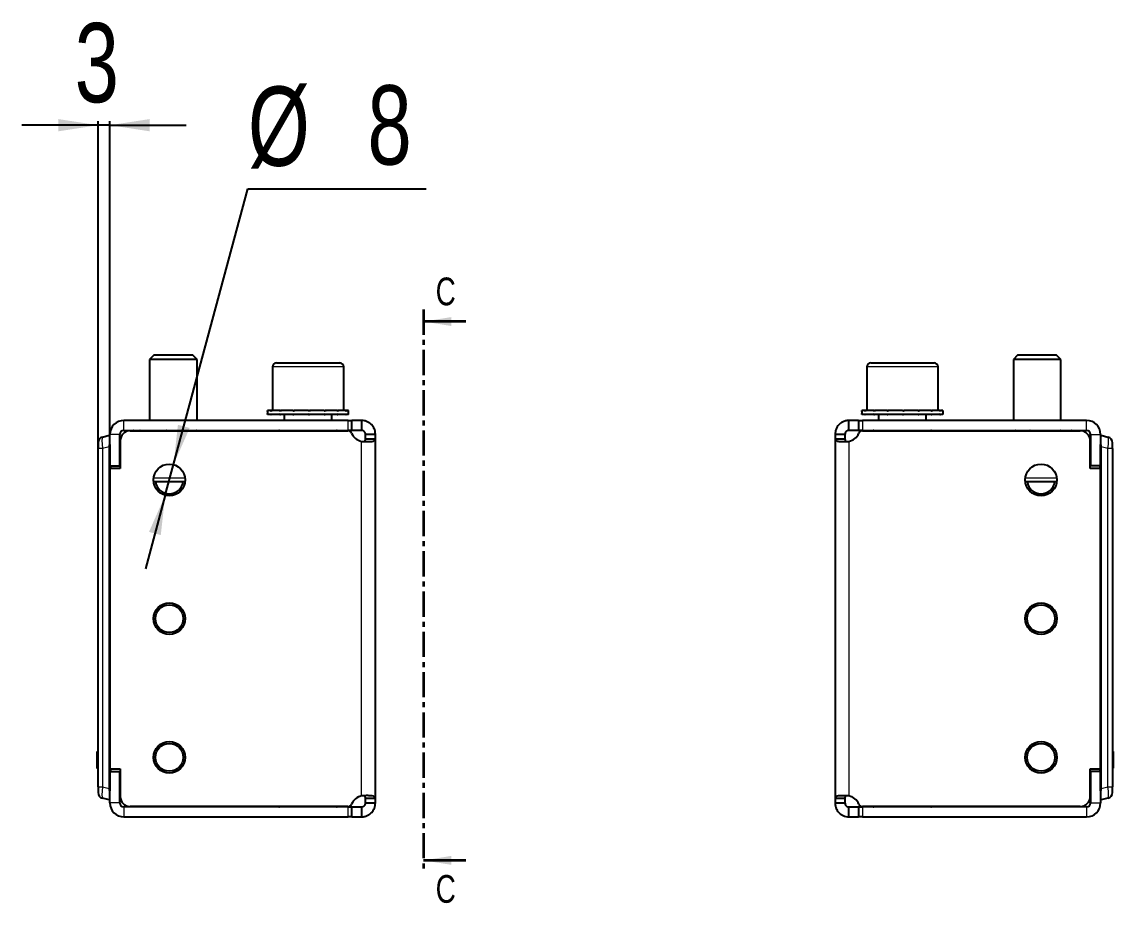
# Model space of a CAD drawing. Header units: millimetres. Extents: x -438 to 2305, y -370 to 586.
# Drawn here: x 594.3 to 869.7, y 173.2 to 395.5 of the extents above; entities that cross this region are included whole.
import ezdxf

# ---------------------------------------------------------------- set-up
doc = ezdxf.new("R2010")
doc.units = ezdxf.units.MM
doc.linetypes.add('CENTER', pattern=[10.16, 6.35, -1.27, 1.27, -1.27])
doc.layers.add('FORMAT', color=7, linetype='Continuous')
doc.styles.add('SLDTEXTSTYLE0', font='TXT', dxfattribs={"width": 0.75})
doc.dimstyles.new('SLDDIMSTYLE1', dxfattribs={"dimtxt": 20, "dimasz": 10, "dimexe": 0, "dimexo": 0.0625, "dimgap": 5, "dimtad": 2, "dimdec": 1, "dimrnd": 1e-09, "dimzin": 12, "dimdsep": 46, "dimtxsty": 'SLDTEXTSTYLE0', "dimsah": 1, "dimcen": 0.09, "dimadec": 0, "dimazin": 3, "dimtfac": 1, "dimtmove": 0, "dimatfit": 0, "dimfxl": 0, "dimfrac": 2, "dimtolj": 1, "dimtzin": 12, "dimarcsym": 0})
doc.dimstyles.new('SLDDIMSTYLE2', dxfattribs={"dimtxt": 20, "dimasz": 10, "dimexe": 0, "dimexo": 0.0625, "dimgap": 5, "dimtad": 0, "dimtih": 1, "dimtoh": 1, "dimdec": 1, "dimrnd": 1e-09, "dimzin": 12, "dimdsep": 46, "dimtxsty": 'SLDTEXTSTYLE0', "dimsah": 1, "dimcen": 0, "dimadec": 0, "dimazin": 3, "dimtfac": 1, "dimtmove": 0, "dimatfit": 3, "dimfxl": 0, "dimfrac": 2, "dimtolj": 1, "dimtzin": 12, "dimarcsym": 0})

# ---------------------------------------------------------------- blocks, each defined once
blk = doc.blocks.new('_D_4')
at = {"layer": 'FORMAT'}
for p, q in [((613.55, 369.45), (594.31, 369.45)), ((613.55, 287.86), (613.55, 370.45)), ((616.55, 369.45), (613.55, 369.45)), ((616.55, 282.86), (616.55, 370.45)), ((616.55, 369.45), (635.78, 369.45))]:
    blk.add_line(p, q, dxfattribs=at)
for points in [[(613.55, 369.45), (603.55, 370.99), (603.55, 367.91)], [(616.55, 369.45), (626.55, 367.91), (626.55, 370.99)]]:
    blk.add_solid(points, dxfattribs=at)
at = {"layer": 'FORMAT', "insert": (607.66, 395.23), "char_height": 20, "attachment_point": 1, "style": 'SLDTEXTSTYLE0'}
blk.add_mtext('3', dxfattribs=at)
blk = doc.blocks.new('_D_5')
at = {"layer": 'FORMAT'}
for p, q in [((632.59, 283.81), (651.39, 353.42)), ((651.39, 353.42), (696.33, 353.42)), ((630.5, 276.09), (632.59, 283.81)), ((630.5, 276.09), (625.49, 257.52))]:
    blk.add_line(p, q, dxfattribs=at)
for points in [[(632.59, 283.81), (636.68, 293.06), (633.71, 293.86)], [(630.5, 276.09), (626.41, 266.83), (629.38, 266.03)]]:
    blk.add_solid(points, dxfattribs=at)
at = {"layer": 'FORMAT', "char_height": 20, "attachment_point": 1, "style": 'SLDTEXTSTYLE0'}
for s, insert in [('%%c', (651.39, 379.2)), ('8', (681.55, 379.51))]:
    blk.add_mtext(s, dxfattribs=dict(at, insert=insert))

msp = doc.modelspace()

# ---------------------------------------------------------------- linework, layer by layer
at = {"color": 7, "linetype": 'CENTER', "lineweight": 35}
msp.add_line((695.69, 322.91), (695.69, 180.96), dxfattribs=at)
at = {"color": 7, "linetype": 'Continuous', "lineweight": 35}
for p, q in [((706.33, 319.91), (695.69, 319.91)), ((706.33, 183.96), (695.69, 183.96))]:
    msp.add_line(p, q, dxfattribs=at)
at = {"color": 7, "linetype": 'Continuous', "lineweight": 25}
for p, q in [((627.62, 311.45), (626.55, 310.37)), ((637.47, 311.45), (627.62, 311.45)), ((638.55, 310.37), (637.47, 311.45)), ((845.62, 311.45), (844.55, 310.37)), ((855.47, 311.45), (845.62, 311.45)), ((856.55, 310.37), (855.47, 311.45)), ((626.55, 310.37), (626.55, 294.95)), ((638.55, 310.37), (626.55, 310.37)), ((638.55, 294.95), (638.55, 310.37)), ((658.55, 309.45), (674.55, 309.45)), ((808.55, 309.45), (824.55, 309.45)), ((844.55, 310.37), (844.55, 294.95)), ((856.55, 310.37), (844.55, 310.37)), ((856.55, 294.95), (856.55, 310.37)), ((657.55, 308.45), (657.55, 297.45)), ((675.55, 297.45), (675.55, 308.45)), ((807.55, 308.45), (807.55, 297.45)), ((825.55, 297.45), (825.55, 308.45)), ((676.64, 294.95), (620.05, 294.95)), ((656.3, 297.45), (656.3, 296.45)), ((656.3, 297.45), (656.3, 297.2)), ((657.13, 297.45), (656.3, 297.45)), ((656.3, 297.45), (656.3, 297.45)), ((656.3, 296.45), (656.3, 296.7)), ((657.13, 296.45), (656.3, 296.45)), ((656.3, 296.45), (656.3, 296.45)), ((657.13, 297.45), (657.23, 297.45)), ((657.13, 296.45), (657.23, 296.45)), ((657.23, 297.45), (657.23, 297.2)), ((659.4, 297.45), (657.23, 297.45)), ((657.23, 296.45), (657.23, 296.7)), ((659.4, 296.45), (657.23, 296.45)), ((659.4, 297.45), (659.58, 297.45)), ((659.4, 296.45), (659.58, 296.45)), ((659.58, 297.45), (659.58, 297.2)), ((662.75, 297.45), (659.58, 297.45)), ((659.58, 296.45), (659.58, 296.7)), ((662.75, 296.45), (659.58, 296.45)), ((660.55, 296.45), (660.55, 294.95)), ((662.75, 297.45), (662.99, 297.45)), ((662.75, 296.45), (662.99, 296.45)), ((662.99, 297.45), (662.99, 297.2)), ((666.69, 297.45), (662.99, 297.45)), ((662.99, 296.45), (662.99, 296.7)), ((666.69, 296.45), (662.99, 296.45)), ((666.69, 297.45), (666.76, 297.45)), ((666.69, 296.45), (666.84, 296.45)), ((666.84, 296.45), (666.94, 296.45)), ((666.89, 297.45), (666.94, 297.45)), ((666.94, 297.45), (666.94, 297.2)), ((670.6, 297.45), (666.94, 297.45)), ((666.94, 296.45), (666.94, 296.7)), ((670.6, 296.45), (666.94, 296.45)), ((670.6, 297.45), (670.83, 297.45)), ((670.6, 296.45), (670.83, 296.45)), ((670.83, 297.45), (670.83, 297.2)), ((673.89, 297.45), (670.83, 297.45)), ((670.83, 296.45), (670.83, 296.7)), ((673.89, 296.45), (670.83, 296.45)), ((672.55, 294.95), (672.55, 296.45)), ((673.89, 297.45), (674.06, 297.45)), ((673.89, 296.45), (674.06, 296.45)), ((674.06, 297.45), (674.06, 297.2)), ((676.07, 297.45), (674.06, 297.45)), ((674.06, 296.45), (674.06, 296.7)), ((676.07, 296.45), (674.06, 296.45)), ((676.07, 297.45), (676.16, 297.45)), ((676.07, 296.45), (676.16, 296.45)), ((676.16, 297.45), (676.16, 297.2)), ((676.79, 297.45), (676.16, 297.45)), ((676.16, 296.45), (676.16, 296.7)), ((676.79, 296.45), (676.16, 296.45)), ((676.64, 294.95), (677.64, 294.95)), ((676.8, 296.45), (676.8, 297.45)), ((677.64, 292.45), (677.64, 294.95)), ((680.05, 294.95), (677.64, 294.95)), ((680.05, 294.95), (680.05, 292.45)), ((803.05, 292.45), (803.05, 294.95)), ((805.45, 294.95), (803.05, 294.95)), ((805.45, 294.95), (805.45, 292.45)), ((805.45, 294.95), (806.45, 294.95)), ((806.3, 297.45), (806.3, 296.45)), ((806.3, 297.45), (806.3, 297.2)), ((807.1, 297.45), (806.3, 297.45)), ((806.3, 297.45), (806.3, 297.45)), ((806.3, 296.45), (806.3, 296.7)), ((807.1, 296.45), (806.3, 296.45)), ((806.3, 296.45), (806.3, 296.45)), ((863.05, 294.95), (806.45, 294.95)), ((807.1, 297.45), (807.19, 297.45)), ((807.1, 296.45), (807.19, 296.45)), ((807.19, 297.45), (807.19, 297.2)), ((809.33, 297.45), (807.19, 297.45)), ((807.19, 296.45), (807.19, 296.7)), ((809.33, 296.45), (807.19, 296.45)), ((809.33, 297.45), (809.51, 297.45)), ((809.33, 296.45), (809.51, 296.45)), ((809.51, 297.45), (809.51, 297.2)), ((812.67, 297.45), (809.51, 297.45)), ((809.51, 296.45), (809.51, 296.7)), ((812.67, 296.45), (809.51, 296.45)), ((810.55, 296.45), (810.55, 294.95)), ((812.67, 297.45), (812.9, 297.45)), ((812.67, 296.45), (812.9, 296.45)), ((812.9, 297.45), (812.9, 297.2)), ((816.6, 297.45), (812.9, 297.45)), ((812.9, 296.45), (812.9, 296.7)), ((816.6, 296.45), (812.9, 296.45)), ((816.6, 297.45), (816.68, 297.45)), ((816.6, 296.45), (816.77, 296.45)), ((816.77, 296.45), (816.85, 296.45)), ((816.81, 297.45), (816.85, 297.45)), ((816.85, 297.45), (816.85, 297.2)), ((820.52, 297.45), (816.85, 297.45)), ((816.85, 296.45), (816.85, 296.7)), ((820.52, 296.45), (816.85, 296.45)), ((820.52, 297.45), (820.74, 297.45)), ((820.52, 296.45), (820.74, 296.45)), ((820.74, 297.45), (820.74, 297.2)), ((823.83, 297.45), (820.74, 297.45)), ((820.74, 296.45), (820.74, 296.7)), ((823.83, 296.45), (820.74, 296.45)), ((822.55, 294.95), (822.55, 296.45)), ((823.83, 297.45), (824, 297.45)), ((823.83, 296.45), (824, 296.45)), ((824, 297.45), (824, 297.2)), ((826.03, 297.45), (824, 297.45)), ((824, 296.45), (824, 296.7)), ((826.03, 296.45), (824, 296.45)), ((826.03, 297.45), (826.13, 297.45)), ((826.03, 296.45), (826.13, 296.45)), ((826.13, 297.45), (826.13, 297.2)), ((826.79, 297.45), (826.13, 297.45)), ((826.13, 296.45), (826.13, 296.7)), ((826.79, 296.45), (826.13, 296.45)), ((826.8, 296.45), (826.8, 297.45)), ((620.05, 292.45), (676.64, 292.45)), ((621.65, 292.35), (676.62, 292.35)), ((622.3, 292.45), (622.3, 292.35)), ((622.59, 292.45), (622.59, 292.35)), ((624.27, 292.45), (624.27, 292.35)), ((627.22, 292.45), (627.22, 292.35)), ((630.98, 292.45), (630.98, 292.35)), ((634.97, 292.45), (634.97, 292.35)), ((638.6, 292.45), (638.6, 292.35)), ((641.3, 292.45), (641.3, 292.35)), ((642.67, 292.45), (642.67, 292.35)), ((642.8, 292.35), (642.8, 292.45)), ((677.64, 292.45), (676.64, 292.45)), ((680.05, 292.45), (677.64, 292.45)), ((805.45, 292.45), (803.05, 292.45)), ((806.45, 292.45), (805.45, 292.45)), ((806.45, 292.45), (863.05, 292.45)), ((806.47, 292.35), (861.45, 292.35)), ((840.3, 292.45), (840.3, 292.35)), ((840.59, 292.45), (840.59, 292.35)), ((842.27, 292.45), (842.27, 292.35)), ((845.22, 292.45), (845.22, 292.35)), ((848.98, 292.45), (848.98, 292.35)), ((852.97, 292.45), (852.97, 292.35)), ((856.6, 292.45), (856.6, 292.35)), ((859.3, 292.45), (859.3, 292.35)), ((860.67, 292.45), (860.67, 292.35)), ((860.8, 292.35), (860.8, 292.45)), ((613.55, 289.3), (613.55, 287.85)), ((614.66, 290.74), (616.35, 291.2)), ((616.35, 291.2), (616.55, 291.2)), ((616.55, 283.5), (616.55, 291.45)), ((619.05, 283.5), (619.05, 291.45)), ((619.15, 289.85), (619.15, 282.85)), ((683.55, 291.45), (681.05, 291.45)), ((681.05, 290.23), (681.05, 291.45)), ((683.55, 290.23), (681.05, 290.23)), ((683.55, 290.23), (683.55, 291.45)), ((683.55, 199.67), (683.55, 290.23)), ((799.55, 291.45), (799.55, 290.23)), ((802.05, 291.45), (799.55, 291.45)), ((802.05, 290.23), (799.55, 290.23)), ((799.55, 290.23), (799.55, 199.67)), ((802.05, 291.45), (802.05, 290.23)), ((863.95, 282.85), (863.95, 289.85)), ((864.05, 291.45), (864.05, 283.5)), ((866.55, 291.45), (866.55, 283.5)), ((866.55, 291.2), (866.75, 291.2)), ((866.75, 291.2), (868.43, 290.74)), ((869.55, 287.85), (869.55, 289.3)), ((613.55, 213.4), (613.55, 287.85)), ((616.35, 288.3), (616.35, 202.1)), ((616.55, 288.92), (616.55, 201.47)), ((866.55, 201.47), (866.55, 288.92)), ((866.75, 202.1), (866.75, 288.3)), ((869.55, 287.85), (869.55, 213.4)), ((619.15, 284.43), (619.05, 284.21)), ((863.95, 284.43), (864.05, 284.21)), ((616.55, 283.5), (619.05, 283.5)), ((616.55, 207.05), (616.55, 282.85)), ((619.15, 282.85), (616.55, 282.85)), ((866.55, 282.85), (863.95, 282.85)), ((866.55, 283.5), (864.05, 283.5)), ((866.55, 282.85), (866.55, 207.05)), ((635.51, 279.45), (627.58, 279.45)), ((855.51, 279.45), (847.58, 279.45)), ((613.55, 205.2), (613.55, 213.4)), ((869.55, 213.4), (869.55, 205.2)), ((613.35, 211.45), (613.55, 211.45)), ((613.35, 211.1), (613.55, 211.1)), ((613.35, 210.38), (613.35, 211.1)), ((613.35, 210.38), (613.55, 210.38)), ((613.35, 209.43), (613.35, 209.54)), ((869.75, 211.45), (869.55, 211.45)), ((869.75, 211.42), (869.55, 211.42)), ((869.75, 211.4), (869.55, 211.4)), ((869.75, 210.96), (869.75, 207.64)), ((613.35, 207.97), (613.55, 207.97)), ((613.35, 207.43), (613.35, 207.97)), ((613.35, 207.43), (613.55, 207.43)), ((613.35, 207.14), (613.55, 207.14)), ((616.55, 207.05), (619.15, 207.05)), ((619.15, 207.05), (619.15, 200.05)), ((863.95, 207.05), (866.55, 207.05)), ((863.95, 200.05), (863.95, 207.05)), ((869.75, 207.2), (869.55, 207.2)), ((869.75, 207.14), (869.55, 207.14)), ((613.55, 202.55), (613.55, 205.2)), ((616.55, 206.4), (619.05, 206.4)), ((616.55, 198.45), (616.55, 206.4)), ((619.05, 198.45), (619.05, 206.4)), ((619.15, 205.97), (619.05, 206.18)), ((863.95, 205.97), (864.05, 206.18)), ((864.05, 206.4), (864.05, 198.45)), ((866.55, 206.4), (864.05, 206.4)), ((866.55, 206.4), (866.55, 198.45)), ((869.55, 205.2), (869.55, 202.55)), ((613.55, 202.55), (613.55, 201.1)), ((869.55, 201.1), (869.55, 202.55)), ((616.35, 199.2), (614.66, 199.65)), ((616.55, 199.2), (616.35, 199.2)), ((681.05, 199.67), (683.55, 199.67)), ((681.05, 198.45), (681.05, 199.67)), ((681.05, 198.45), (683.55, 198.45)), ((683.55, 198.45), (683.55, 199.67)), ((799.55, 199.67), (802.05, 199.67)), ((799.55, 199.67), (799.55, 198.45)), ((799.55, 198.45), (802.05, 198.45)), ((802.05, 199.67), (802.05, 198.45)), ((866.75, 199.2), (866.55, 199.2)), ((868.43, 199.65), (866.75, 199.2)), ((676.64, 197.45), (620.05, 197.45)), ((676.62, 197.55), (621.65, 197.55)), ((676.64, 197.45), (677.64, 197.45)), ((677.64, 194.95), (677.64, 197.45)), ((677.64, 197.45), (680.05, 197.45)), ((680.05, 197.45), (680.05, 194.95)), ((803.05, 194.95), (803.05, 197.45)), ((803.05, 197.45), (805.45, 197.45)), ((805.45, 197.45), (805.45, 194.95)), ((805.45, 197.45), (806.45, 197.45)), ((863.05, 197.45), (806.45, 197.45)), ((861.45, 197.55), (806.47, 197.55)), ((620.05, 194.95), (676.64, 194.95)), ((677.64, 194.95), (676.64, 194.95)), ((677.64, 194.95), (680.05, 194.95)), ((803.05, 194.95), (805.45, 194.95)), ((806.45, 194.95), (805.45, 194.95)), ((806.45, 194.95), (863.05, 194.95))]:
    msp.add_line(p, q, dxfattribs=at)
at = {"color": 8, "linetype": 'Continuous', "lineweight": 18}
for p, q in [((675.55, 308.45), (657.55, 308.45)), ((825.55, 308.45), (807.55, 308.45)), ((620.05, 292.45), (620.05, 294.95)), ((676.64, 292.45), (676.64, 294.95)), ((806.45, 294.95), (806.45, 292.45)), ((863.05, 292.45), (863.05, 294.95)), ((619.05, 291.45), (616.55, 291.45)), ((680.05, 200.22), (680.05, 289.67)), ((803.05, 289.67), (803.05, 200.22)), ((864.05, 291.45), (866.55, 291.45)), ((614.66, 287.85), (613.55, 287.85)), ((616.35, 288.3), (614.66, 287.85)), ((614.66, 287.85), (614.66, 202.55)), ((868.43, 287.85), (866.75, 288.3)), ((868.43, 202.55), (868.43, 287.85)), ((869.55, 287.85), (868.43, 287.85)), ((616.74, 283.5), (616.74, 282.85)), ((866.35, 282.85), (866.35, 283.5)), ((627.58, 280.45), (635.51, 280.45)), ((847.58, 280.45), (855.51, 280.45)), ((869.75, 210.96), (869.55, 210.96)), ((613.35, 209.25), (613.55, 209.25)), ((616.74, 207.05), (616.74, 206.4)), ((866.35, 206.4), (866.35, 207.05)), ((869.75, 207.64), (869.55, 207.64)), ((613.55, 202.55), (614.66, 202.55)), ((614.66, 202.55), (616.35, 202.1)), ((866.75, 202.1), (868.43, 202.55)), ((868.43, 202.55), (869.55, 202.55)), ((619.05, 198.45), (616.55, 198.45)), ((864.05, 198.45), (866.55, 198.45)), ((620.05, 197.45), (620.05, 194.95)), ((676.64, 194.95), (676.64, 197.45)), ((806.45, 197.45), (806.45, 194.95)), ((863.05, 197.45), (863.05, 194.95))]:
    msp.add_line(p, q, dxfattribs=at)
at = {"color": 7, "linetype": 'Continuous', "lineweight": 25}
for centre, radius in [((631.55, 279.95), 4), ((851.55, 279.95), 4), ((631.55, 244.95), 4), ((631.55, 244.95), 3.5), ((851.55, 244.95), 4), ((851.55, 244.95), 3.5), ((631.55, 209.95), 4), ((631.55, 209.95), 3.5), ((851.55, 209.95), 4), ((851.55, 209.95), 3.5)]:
    msp.add_circle(centre, radius, dxfattribs=at)
for centre, radius, start, end in [((658.55, 308.45), 1, 90, 180), ((674.55, 308.45), 1, 0, 90), ((808.55, 308.45), 1, 90, 180), ((824.55, 308.45), 1, 0, 90), ((620.05, 291.45), 3.5, 90, 180), ((863.05, 291.45), 3.5, 0, 90), ((620.05, 291.45), 1, 90, 180), ((621.65, 289.85), 2.5, 90, 180), ((659.2, 292.1), 0.35, 45.5847, 90), ((673.9, 292.1), 0.35, 90, 134.4153), ((676.62, 291.35), 1, 22.8854, 90), ((806.47, 291.35), 1, 90, 157.1146), ((809.2, 292.1), 0.35, 45.5847, 90), ((823.9, 292.1), 0.35, 90, 134.4153), ((861.45, 289.85), 2.5, 360, 90), ((863.05, 291.45), 1, 0, 90), ((615.05, 289.3), 1.5, 105, 180), ((680.77, 293.1), 3.5, 202.8854, 258.1052), ((802.32, 293.1), 3.5, 281.8948, 337.1146), ((868.05, 289.3), 1.5, 0, 75), ((631.55, 279.95), 3.5, 188.2132, 351.7868), ((851.55, 279.95), 3.5, 188.2132, 351.7868), ((615.05, 201.1), 1.5, 180, 255), ((868.05, 201.1), 1.5, 285, 0), ((620.05, 198.45), 3.5, 180, 270), ((620.05, 198.45), 1, 180, 270), ((621.65, 200.05), 2.5, 180, 270), ((680.77, 196.8), 3.5, 101.8948, 157.1146), ((802.32, 196.8), 3.5, 22.8854, 78.1052), ((861.45, 200.05), 2.5, 270, 0), ((863.05, 198.45), 1, 270, 360), ((863.05, 198.45), 3.5, 270, 360), ((659.2, 197.8), 0.35, 270, 314.4153), ((673.9, 197.8), 0.35, 225.5847, 270), ((676.62, 198.55), 1, 270, 337.1146), ((806.47, 198.55), 1, 202.8854, 270), ((809.2, 197.8), 0.35, 270, 314.4153), ((823.9, 197.8), 0.35, 225.5847, 270)]:
    msp.add_arc(centre, radius, start, end, dxfattribs=at)
at = {"color": 8, "linetype": 'Continuous', "lineweight": 18}
for centre, major_axis, start_param, end_param in [((615.05, 287.74), (-0.38, 3), 0.016741, 1.520499), ((868.05, 287.74), (0.38, 3), 4.762686, 6.266445), ((615.05, 202.65), (0.38, 3), 1.621093, 3.124852), ((868.05, 202.65), (-0.38, 3), 3.158333, 4.662092)]:
    msp.add_ellipse(centre, major_axis=major_axis, ratio=0.123038, start_param=start_param, end_param=end_param, dxfattribs=at)
at = {"color": 7, "linetype": 'Continuous', "lineweight": 25}
for centre, major_axis, start_param, end_param in [((627.94, 291.2), (-11.57, -3.1), 6.030113, 6.216148), ((855.15, 291.2), (11.57, -3.1), 0.067037, 0.253072), ((627.94, 199.2), (-11.57, 3.1), 0.067037, 0.253072), ((855.15, 199.2), (11.57, 3.1), 6.030113, 6.216148)]:
    msp.add_ellipse(centre, major_axis=major_axis, ratio=0.250563, start_param=start_param, end_param=end_param, dxfattribs=at)
for points, knots in [([(656.3, 297.2), (656.3, 297.24), (656.3, 297.3), (656.3, 297.38), (656.3, 297.43), (656.3, 297.45)], [0, 0, 0, 0, 0.499981, 0.749988, 1, 1, 1, 1]), ([(656.3, 296.45), (656.3, 296.47), (656.3, 296.51), (656.3, 296.59), (656.3, 296.66), (656.3, 296.7)], [0, 0, 0, 0, 0.25014, 0.50028, 1, 1, 1, 1]), ([(657.23, 297.2), (657.21, 297.24), (657.19, 297.3), (657.15, 297.38), (657.14, 297.43), (657.13, 297.45)], [0, 0, 0, 0, 0.499981, 0.749988, 1, 1, 1, 1]), ([(657.13, 296.45), (657.14, 296.47), (657.15, 296.51), (657.19, 296.59), (657.21, 296.66), (657.23, 296.7)], [0, 0, 0, 0, 0.25014, 0.50028, 1, 1, 1, 1]), ([(659.58, 297.2), (659.55, 297.24), (659.5, 297.3), (659.44, 297.38), (659.41, 297.43), (659.4, 297.45)], [0, 0, 0, 0, 0.499981, 0.749988, 1, 1, 1, 1]), ([(659.4, 296.45), (659.41, 296.47), (659.44, 296.51), (659.5, 296.59), (659.55, 296.66), (659.58, 296.7)], [0, 0, 0, 0, 0.25014, 0.50028, 1, 1, 1, 1]), ([(662.99, 297.2), (662.95, 297.24), (662.89, 297.3), (662.81, 297.38), (662.77, 297.43), (662.75, 297.45)], [0, 0, 0, 0, 0.499981, 0.749988, 1, 1, 1, 1]), ([(662.75, 296.45), (662.77, 296.47), (662.81, 296.51), (662.89, 296.59), (662.95, 296.66), (662.99, 296.7)], [0, 0, 0, 0, 0.25014, 0.50028, 1, 1, 1, 1]), ([(666.94, 297.2), (666.89, 297.24), (666.83, 297.3), (666.75, 297.38), (666.71, 297.43), (666.69, 297.45)], [0, 0, 0, 0, 0.4999808, 0.7499881, 1, 1, 1, 1]), ([(666.69, 296.45), (666.71, 296.47), (666.75, 296.51), (666.83, 296.59), (666.89, 296.66), (666.94, 296.7)], [0, 0, 0, 0, 0.25014, 0.50028, 1, 1, 1, 1]), ([(666.94, 297.2), (666.92, 297.27), (666.89, 297.4), (666.85, 297.43), (666.84, 297.45)], [0, 0, 0, 0, 0.561794, 1, 1, 1, 1]), ([(666.94, 296.7), (666.92, 296.62), (666.89, 296.49), (666.85, 296.46), (666.84, 296.45)], [0, 0, 0, 0, 0.561794, 1, 1, 1, 1]), ([(670.83, 297.2), (670.79, 297.24), (670.73, 297.3), (670.65, 297.38), (670.62, 297.43), (670.6, 297.45)], [0, 0, 0, 0, 0.499981, 0.749988, 1, 1, 1, 1]), ([(670.6, 296.45), (670.62, 296.47), (670.65, 296.51), (670.73, 296.59), (670.79, 296.66), (670.83, 296.7)], [0, 0, 0, 0, 0.25014, 0.50028, 1, 1, 1, 1]), ([(674.06, 297.2), (674.04, 297.24), (673.99, 297.3), (673.94, 297.38), (673.91, 297.43), (673.89, 297.45)], [0, 0, 0, 0, 0.4999808, 0.7499881, 1, 1, 1, 1]), ([(673.89, 296.45), (673.91, 296.47), (673.94, 296.51), (673.99, 296.59), (674.04, 296.66), (674.06, 296.7)], [0, 0, 0, 0, 0.25014, 0.50028, 1, 1, 1, 1]), ([(676.16, 297.2), (676.14, 297.24), (676.12, 297.3), (676.09, 297.38), (676.08, 297.43), (676.07, 297.45)], [0, 0, 0, 0, 0.499981, 0.749988, 1, 1, 1, 1]), ([(676.07, 296.45), (676.08, 296.47), (676.09, 296.51), (676.12, 296.59), (676.14, 296.66), (676.16, 296.7)], [0, 0, 0, 0, 0.25014, 0.50028, 1, 1, 1, 1]), ([(683.55, 291.45), (683.53, 291.71), (683.5, 292.2), (683.21, 293.02), (682.75, 293.73), (682.12, 294.29), (681.51, 294.65), (680.8, 294.9), (680.3, 294.93), (680.05, 294.95)], [0, 0, 0, 0, 0.144067, 0.271276, 0.474907, 0.597997, 0.726338, 0.860245, 1, 1, 1, 1]), ([(803.05, 294.95), (802.75, 294.93), (802.2, 294.89), (801.3, 294.53), (800.41, 293.86), (799.69, 292.76), (799.59, 291.89), (799.55, 291.45)], [0, 0, 0, 0, 0.16069, 0.301312, 0.521951, 0.753573, 1, 1, 1, 1]), ([(806.3, 297.2), (806.3, 297.24), (806.3, 297.3), (806.3, 297.38), (806.3, 297.43), (806.3, 297.45)], [0, 0, 0, 0, 0.499981, 0.749988, 1, 1, 1, 1]), ([(806.3, 296.45), (806.3, 296.47), (806.3, 296.51), (806.3, 296.59), (806.3, 296.66), (806.3, 296.7)], [0, 0, 0, 0, 0.25014, 0.50028, 1, 1, 1, 1]), ([(807.19, 297.2), (807.18, 297.24), (807.15, 297.3), (807.12, 297.38), (807.1, 297.43), (807.1, 297.45)], [0, 0, 0, 0, 0.499981, 0.749988, 1, 1, 1, 1]), ([(807.1, 296.45), (807.1, 296.47), (807.12, 296.51), (807.15, 296.59), (807.18, 296.66), (807.19, 296.7)], [0, 0, 0, 0, 0.25014, 0.50028, 1, 1, 1, 1]), ([(809.51, 297.2), (809.48, 297.24), (809.44, 297.3), (809.38, 297.38), (809.35, 297.43), (809.33, 297.45)], [0, 0, 0, 0, 0.499981, 0.749988, 1, 1, 1, 1]), ([(809.33, 296.45), (809.35, 296.47), (809.38, 296.51), (809.44, 296.59), (809.48, 296.66), (809.51, 296.7)], [0, 0, 0, 0, 0.25014, 0.50028, 1, 1, 1, 1]), ([(812.9, 297.2), (812.86, 297.24), (812.81, 297.3), (812.73, 297.38), (812.69, 297.43), (812.67, 297.45)], [0, 0, 0, 0, 0.499981, 0.749988, 1, 1, 1, 1]), ([(812.67, 296.45), (812.69, 296.47), (812.73, 296.51), (812.81, 296.59), (812.86, 296.66), (812.9, 296.7)], [0, 0, 0, 0, 0.25014, 0.50028, 1, 1, 1, 1]), ([(816.85, 297.2), (816.81, 297.24), (816.74, 297.3), (816.66, 297.38), (816.62, 297.43), (816.6, 297.45)], [0, 0, 0, 0, 0.499981, 0.749988, 1, 1, 1, 1]), ([(816.6, 296.45), (816.62, 296.47), (816.66, 296.51), (816.74, 296.59), (816.81, 296.66), (816.85, 296.7)], [0, 0, 0, 0, 0.25014, 0.50028, 1, 1, 1, 1]), ([(816.85, 297.2), (816.83, 297.27), (816.81, 297.4), (816.78, 297.43), (816.77, 297.45)], [0, 0, 0, 0, 0.561794, 1, 1, 1, 1]), ([(816.85, 296.7), (816.83, 296.62), (816.81, 296.49), (816.78, 296.46), (816.77, 296.45)], [0, 0, 0, 0, 0.5617942, 1, 1, 1, 1]), ([(820.74, 297.2), (820.71, 297.24), (820.65, 297.3), (820.57, 297.38), (820.53, 297.43), (820.52, 297.45)], [0, 0, 0, 0, 0.499981, 0.749988, 1, 1, 1, 1]), ([(820.52, 296.45), (820.53, 296.47), (820.57, 296.51), (820.65, 296.59), (820.71, 296.66), (820.74, 296.7)], [0, 0, 0, 0, 0.25014, 0.50028, 1, 1, 1, 1]), ([(824, 297.2), (823.97, 297.24), (823.93, 297.3), (823.87, 297.38), (823.84, 297.43), (823.83, 297.45)], [0, 0, 0, 0, 0.499981, 0.749988, 1, 1, 1, 1]), ([(823.83, 296.45), (823.84, 296.47), (823.87, 296.51), (823.93, 296.59), (823.97, 296.66), (824, 296.7)], [0, 0, 0, 0, 0.2501401, 0.5002802, 1, 1, 1, 1]), ([(826.13, 297.2), (826.11, 297.24), (826.09, 297.3), (826.06, 297.38), (826.04, 297.43), (826.03, 297.45)], [0, 0, 0, 0, 0.499981, 0.749988, 1, 1, 1, 1]), ([(826.03, 296.45), (826.04, 296.47), (826.06, 296.51), (826.09, 296.59), (826.11, 296.66), (826.13, 296.7)], [0, 0, 0, 0, 0.25014, 0.50028, 1, 1, 1, 1]), ([(622.55, 292.35), (622.55, 292.36), (622.54, 292.39), (622.54, 292.43), (622.53, 292.45)], [0, 0, 0, 0, 0.374848, 1, 1, 1, 1]), ([(624.19, 292.35), (624.18, 292.36), (624.16, 292.39), (624.14, 292.43), (624.13, 292.45)], [0, 0, 0, 0, 0.374848, 1, 1, 1, 1]), ([(627.09, 292.35), (627.08, 292.36), (627.06, 292.39), (627.03, 292.43), (627.01, 292.45)], [0, 0, 0, 0, 0.374848, 1, 1, 1, 1]), ([(630.83, 292.35), (630.82, 292.36), (630.79, 292.39), (630.75, 292.43), (630.73, 292.45)], [0, 0, 0, 0, 0.374848, 1, 1, 1, 1]), ([(634.83, 292.35), (634.82, 292.36), (634.78, 292.39), (634.75, 292.43), (634.73, 292.45)], [0, 0, 0, 0, 0.374848, 1, 1, 1, 1]), ([(638.48, 292.35), (638.47, 292.36), (638.44, 292.39), (638.41, 292.43), (638.4, 292.45)], [0, 0, 0, 0, 0.374848, 1, 1, 1, 1]), ([(641.23, 292.35), (641.22, 292.36), (641.2, 292.39), (641.18, 292.43), (641.17, 292.45)], [0, 0, 0, 0, 0.374848, 1, 1, 1, 1]), ([(642.65, 292.35), (642.65, 292.36), (642.64, 292.39), (642.64, 292.43), (642.63, 292.45)], [0, 0, 0, 0, 0.374848, 1, 1, 1, 1]), ([(681.05, 291.45), (681.03, 291.59), (681.01, 291.78), (680.88, 292), (680.78, 292.14), (680.64, 292.26), (680.46, 292.36), (680.26, 292.43), (680.12, 292.44), (680.05, 292.45)], [0, 0, 0, 0, 0.2941026, 0.4063735, 0.4970139, 0.6118531, 0.7316911, 0.860101, 1, 1, 1, 1]), ([(803.05, 292.45), (802.96, 292.44), (802.81, 292.43), (802.6, 292.35), (802.43, 292.25), (802.3, 292.12), (802.19, 291.98), (802.07, 291.75), (802.06, 291.57), (802.05, 291.45)], [0, 0, 0, 0, 0.156786, 0.290809, 0.403501, 0.497298, 0.607133, 0.726181, 1, 1, 1, 1]), ([(840.55, 292.35), (840.55, 292.36), (840.54, 292.39), (840.54, 292.43), (840.53, 292.45)], [0, 0, 0, 0, 0.374848, 1, 1, 1, 1]), ([(842.19, 292.35), (842.18, 292.36), (842.16, 292.39), (842.14, 292.43), (842.13, 292.45)], [0, 0, 0, 0, 0.374848, 1, 1, 1, 1]), ([(845.09, 292.35), (845.08, 292.36), (845.06, 292.39), (845.03, 292.43), (845.01, 292.45)], [0, 0, 0, 0, 0.374848, 1, 1, 1, 1]), ([(848.83, 292.35), (848.82, 292.36), (848.79, 292.39), (848.75, 292.43), (848.73, 292.45)], [0, 0, 0, 0, 0.374848, 1, 1, 1, 1]), ([(852.83, 292.35), (852.82, 292.36), (852.78, 292.39), (852.75, 292.43), (852.73, 292.45)], [0, 0, 0, 0, 0.374848, 1, 1, 1, 1]), ([(856.48, 292.35), (856.47, 292.36), (856.44, 292.39), (856.41, 292.43), (856.4, 292.45)], [0, 0, 0, 0, 0.374848, 1, 1, 1, 1]), ([(859.23, 292.35), (859.22, 292.36), (859.2, 292.39), (859.18, 292.43), (859.17, 292.45)], [0, 0, 0, 0, 0.374848, 1, 1, 1, 1]), ([(860.65, 292.35), (860.65, 292.36), (860.64, 292.39), (860.64, 292.43), (860.63, 292.45)], [0, 0, 0, 0, 0.374848, 1, 1, 1, 1]), ([(680.05, 289.67), (680.36, 289.66), (680.95, 289.63), (681.9, 289.61), (682.76, 289.65), (683.42, 289.87), (683.5, 290.1), (683.55, 290.23)], [0, 0, 0, 0, 0.17084, 0.319217, 0.548103, 0.767822, 1, 1, 1, 1]), ([(680.05, 289.67), (680.14, 289.66), (680.3, 289.63), (680.52, 289.62), (680.69, 289.63), (680.82, 289.68), (680.92, 289.77), (681.02, 289.94), (681.04, 290.11), (681.05, 290.23)], [0, 0, 0, 0, 0.154359, 0.287283, 0.400435, 0.496544, 0.604314, 0.723151, 1, 1, 1, 1]), ([(799.55, 290.23), (799.6, 290.1), (799.69, 289.88), (800.25, 289.69), (800.85, 289.62), (801.49, 289.6), (802.23, 289.61), (802.77, 289.65), (803.05, 289.67)], [0, 0, 0, 0, 0.254149, 0.448213, 0.574908, 0.708872, 0.850468, 1, 1, 1, 1]), ([(802.05, 290.23), (802.06, 290.1), (802.08, 289.9), (802.23, 289.69), (802.36, 289.65), (802.41, 289.63)], [0, 0, 0, 0, 0.4882324, 0.8197059, 1, 1, 1, 1]), ([(613.35, 211.1), (613.35, 211.21), (613.35, 211.42), (613.35, 211.44), (613.35, 211.45)], [0, 0, 0, 0, 0.5368, 1, 1, 1, 1]), ([(613.35, 209.25), (613.35, 209.42), (613.35, 209.75), (613.35, 210.17), (613.35, 210.36), (613.35, 210.45)], [0, 0, 0, 0, 0.346986, 0.702168, 1, 1, 1, 1]), ([(869.75, 211.4), (869.75, 211.39), (869.75, 211.37), (869.75, 211.26), (869.75, 211.11), (869.75, 211.01), (869.75, 210.96)], [0, 0, 0, 0, 0.281303, 0.555629, 0.773878, 1, 1, 1, 1]), ([(613.35, 208.1), (613.35, 208.13), (613.35, 208.26), (613.35, 208.66), (613.35, 209.06), (613.35, 209.25)], [0, 0, 0, 0, 0.1363018, 0.576865, 1, 1, 1, 1]), ([(613.35, 207.14), (613.35, 207.16), (613.35, 207.18), (613.35, 207.36), (613.35, 207.43)], [0, 0, 0, 0, 0.577653, 1, 1, 1, 1]), ([(869.75, 207.64), (869.75, 207.57), (869.75, 207.44), (869.75, 207.3), (869.75, 207.21), (869.75, 207.2), (869.75, 207.2)], [0, 0, 0, 0, 0.285197, 0.560428, 0.777044, 1, 1, 1, 1]), ([(683.55, 199.67), (683.49, 199.79), (683.4, 200.01), (682.84, 200.21), (682.24, 200.27), (681.6, 200.3), (680.86, 200.28), (680.32, 200.24), (680.05, 200.22)], [0, 0, 0, 0, 0.254149, 0.448213, 0.574908, 0.708872, 0.850468, 1, 1, 1, 1]), ([(680.05, 197.45), (680.13, 197.45), (680.28, 197.46), (680.49, 197.55), (680.66, 197.65), (680.79, 197.77), (680.9, 197.91), (681.02, 198.15), (681.03, 198.32), (681.05, 198.45)], [0, 0, 0, 0, 0.1567865, 0.2908092, 0.4035006, 0.4972984, 0.6071328, 0.7261813, 1, 1, 1, 1]), ([(680.05, 194.95), (680.34, 194.97), (680.89, 195.01), (681.79, 195.36), (682.68, 196.03), (683.4, 197.14), (683.5, 198), (683.55, 198.45)], [0, 0, 0, 0, 0.16069, 0.301312, 0.521951, 0.753573, 1, 1, 1, 1]), ([(681.05, 199.67), (681.03, 199.79), (681.01, 199.99), (680.86, 200.2), (680.73, 200.25), (680.68, 200.26)], [0, 0, 0, 0, 0.488232, 0.819706, 1, 1, 1, 1]), ([(803.05, 200.22), (802.73, 200.24), (802.14, 200.26), (801.19, 200.28), (800.33, 200.24), (799.67, 200.02), (799.59, 199.79), (799.55, 199.67)], [0, 0, 0, 0, 0.17084, 0.319217, 0.548103, 0.767822, 1, 1, 1, 1]), ([(799.55, 198.45), (799.56, 198.19), (799.59, 197.7), (799.88, 196.87), (800.34, 196.16), (800.97, 195.6), (801.58, 195.24), (802.29, 195), (802.79, 194.96), (803.05, 194.95)], [0, 0, 0, 0, 0.144067, 0.271276, 0.474907, 0.597997, 0.726338, 0.860245, 1, 1, 1, 1]), ([(803.05, 200.22), (802.95, 200.24), (802.79, 200.26), (802.57, 200.28), (802.4, 200.26), (802.27, 200.21), (802.17, 200.13), (802.07, 199.96), (802.05, 199.79), (802.05, 199.67)], [0, 0, 0, 0, 0.154359, 0.287283, 0.400435, 0.496544, 0.604314, 0.723151, 1, 1, 1, 1]), ([(802.05, 198.45), (802.06, 198.31), (802.08, 198.12), (802.21, 197.9), (802.31, 197.76), (802.45, 197.63), (802.63, 197.53), (802.83, 197.46), (802.97, 197.45), (803.05, 197.45)], [0, 0, 0, 0, 0.2941026, 0.4063735, 0.4970139, 0.6118531, 0.7316911, 0.860101, 1, 1, 1, 1])]:
    msp.add_open_spline(points, degree=3, knots=knots, dxfattribs=at)
at = {"color": 7, "linetype": 'Continuous', "lineweight": 35}
for points in [[(695.69, 319.91), (702.69, 318.79), (702.69, 321.03)], [(695.69, 183.96), (702.69, 182.84), (702.69, 185.08)]]:
    msp.add_solid(points, dxfattribs=at)

# ---------------------------------------------------------------- texts
at = {"color": 7, "linetype": 'Continuous', "char_height": 7, "attachment_point": 1, "style": 'SLDTEXTSTYLE0'}
for insert in [(698.76, 331.01), (698.76, 180.26)]:
    msp.add_mtext('C', dxfattribs=dict(at, insert=insert))

# ---------------------------------------------------------------- dimensions: what is measured, and where the dimension line sits
at = {"layer": 'FORMAT'}
dim = msp.add_linear_dim(base=(613.55, 369.45), p1=(616.55, 282.85), p2=(613.55, 287.85), dimstyle='SLDDIMSTYLE1', dxfattribs=at)
dim.commit()
dim.dimension.update_dxf_attribs({"geometry": '_D_4', "text_midpoint": (615.05, 369.45), "dimtype": 160})
dim = msp.add_diameter_dim_2p(p1=(632.59, 283.81), p2=(630.5, 276.09), dimstyle='SLDDIMSTYLE2', dxfattribs=at)
dim.commit()
dim.dimension.update_dxf_attribs({"geometry": '_D_5', "text_midpoint": (673.86, 369.45), "dimtype": 163})

doc.saveas('drawing.dxf')
